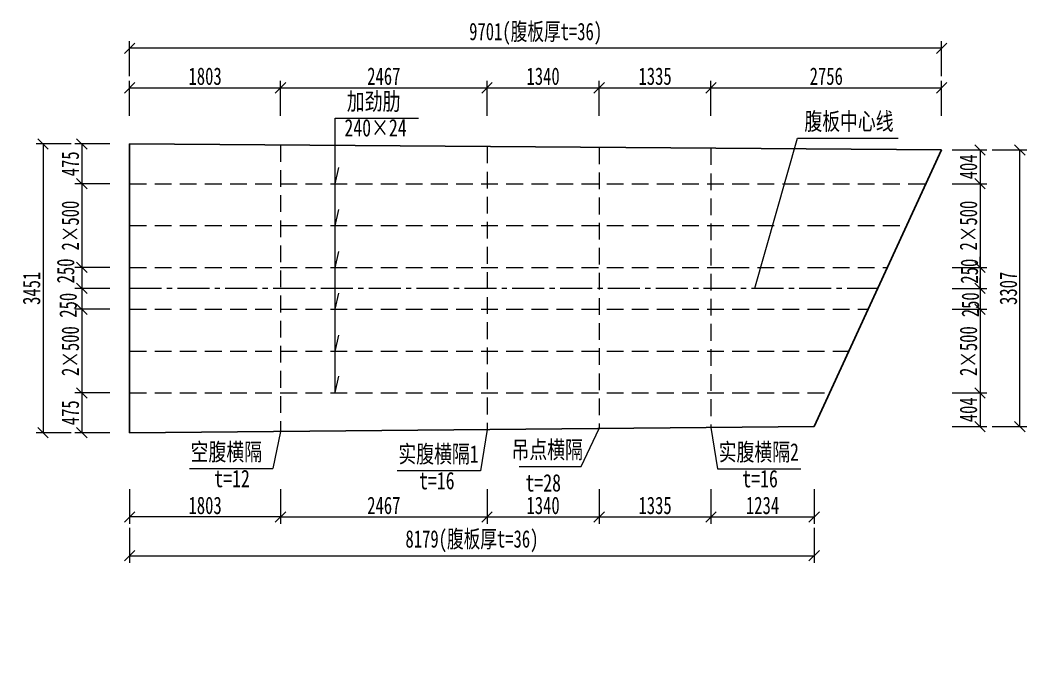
# Model space of a CAD drawing. Header units: millimetres. Extents: x -411717 to -116098, y 0 to 693159.
# Drawn here: x -208038 to -196010, y 282356 to 290156 of the extents above; entities that cross this region are included whole.
import ezdxf
from ezdxf.enums import TextEntityAlignment as Align

# ---------------------------------------------------------------- set-up
doc = ezdxf.new("R2010")
doc.units = ezdxf.units.MM
doc.header["$LTSCALE"] = 2
doc.header["$PDMODE"] = 3
doc.header["$PDSIZE"] = -10
doc.linetypes.add('CENTER2', pattern=[28.575, 19.05, -3.175, 3.175, -3.175])
doc.linetypes.add('DASHED', pattern=[0.75, 0.5, -0.25])
doc.layers.get('Defpoints').update_dxf_attribs({"color": 8, "lineweight": 9})
for name, color, linetype, lineweight in [('中心线', 7, 'CENTER2', 15), ('标注', 4, 'Continuous', 13), ('虚线', 4, 'DASHED', 15), ('钢板粗线', 1, 'Continuous', 25)]:
    doc.layers.add(name, color=color, linetype=linetype, lineweight=lineweight)
doc.styles.add('111', font='仿宋_GB2312.ttf', dxfattribs={"width": 0.7})
doc.styles.add('BM_Anno', font='仿宋_GB2312.ttf', dxfattribs={"width": 0.85})
doc.dimstyles.new('200', dxfattribs={"dimscale": 0, "dimtxt": 2.5, "dimasz": 1.5, "dimexe": 1, "dimexo": 1, "dimgap": 0.4, "dimtad": 1, "dimdec": 0, "dimdsep": 46, "dimtxsty": '111', "dimblk": 'OBLIQUE', "dimcen": 0, "dimclrd": 256, "dimclre": 256, "dimclrt": 256, "dimadec": 1, "dimazin": 2, "dimtfac": 1, "dimtdec": 0, "dimtmove": 2, "dimatfit": 3, "dimfxl": 4, "dimfxlon": 1, "dimtolj": 1, "dimlwd": -1, "dimlwe": -1, "dimarcsym": 0})

# ---------------------------------------------------------------- blocks, each defined once
blk = doc.blocks.new('_Oblique')
at = {"color": 0, "linetype": 'ByBlock', "lineweight": -2}
blk.add_line((-0.5, -0.5), (0.5, 0.5), dxfattribs=at)
blk = doc.blocks.new('*D1779')
at = {"layer": 'Defpoints', "color": 0, "transparency": 16777216}
for p in [(-204927, 289347), (-206730, 288677), (-204927, 288664)]:
    blk.add_point(p, dxfattribs=at)
at = {"layer": '标注', "transparency": 16777216}
for p, q in [((-206730, 289014), (-206730, 289431)), ((-204927, 289014), (-204927, 289431)), ((-206730, 289347), (-204927, 289347))]:
    blk.add_line(p, q, dxfattribs=at)
at = {"layer": '标注', "transparency": 16777216, "xscale": 125, "yscale": 125, "zscale": 125, "rotation": 180}
blk.add_blockref('_Oblique', (-206730, 289347), dxfattribs=at)
at = {"layer": '标注', "transparency": 16777216, "xscale": 125, "yscale": 125, "zscale": 125}
blk.add_blockref('_Oblique', (-204927, 289347), dxfattribs=at)
at = {"layer": '标注', "transparency": 16777216, "insert": (-205828, 289485), "char_height": 208.3, "attachment_point": 5, "style": '111'}
blk.add_mtext('\\A1;1803', dxfattribs=at)
blk = doc.blocks.new('*D1780')
at = {"layer": 'Defpoints', "color": 0, "transparency": 16777216}
for p in [(-202460, 289347), (-204927, 288664), (-202460, 0)]:
    blk.add_point(p, dxfattribs=at)
at = {"layer": '标注', "transparency": 16777216}
for p, q in [((-204927, 289014), (-204927, 289431)), ((-202460, 289014), (-202460, 289431)), ((-204927, 289347), (-202460, 289347))]:
    blk.add_line(p, q, dxfattribs=at)
at = {"layer": '标注', "transparency": 16777216, "xscale": 125, "yscale": 125, "zscale": 125, "rotation": 180}
blk.add_blockref('_Oblique', (-204927, 289347), dxfattribs=at)
at = {"layer": '标注', "transparency": 16777216, "xscale": 125, "yscale": 125, "zscale": 125}
blk.add_blockref('_Oblique', (-202460, 289347), dxfattribs=at)
at = {"layer": '标注', "transparency": 16777216, "insert": (-203693, 289485), "char_height": 208.3, "attachment_point": 5, "style": '111'}
blk.add_mtext('\\A1;2467', dxfattribs=at)
blk = doc.blocks.new('*D1781')
at = {"layer": 'Defpoints', "color": 0, "transparency": 16777216}
for p in [(-201120, 289347), (-202460, 288645), (-201120, 288635)]:
    blk.add_point(p, dxfattribs=at)
at = {"layer": '标注', "transparency": 16777216}
for p, q in [((-202460, 289014), (-202460, 289431)), ((-201120, 289014), (-201120, 289431)), ((-202460, 289347), (-201120, 289347))]:
    blk.add_line(p, q, dxfattribs=at)
at = {"layer": '标注', "transparency": 16777216, "xscale": 125, "yscale": 125, "zscale": 125, "rotation": 180}
blk.add_blockref('_Oblique', (-202460, 289347), dxfattribs=at)
at = {"layer": '标注', "transparency": 16777216, "xscale": 125, "yscale": 125, "zscale": 125}
blk.add_blockref('_Oblique', (-201120, 289347), dxfattribs=at)
at = {"layer": '标注', "transparency": 16777216, "insert": (-201790, 289485), "char_height": 208.3, "attachment_point": 5, "style": '111'}
blk.add_mtext('\\A1;1340', dxfattribs=at)
blk = doc.blocks.new('*D1782')
at = {"layer": 'Defpoints', "color": 0, "transparency": 16777216}
for p in [(-199785, 289347), (-201120, 288635), (-199785, 288625)]:
    blk.add_point(p, dxfattribs=at)
at = {"layer": '标注', "transparency": 16777216}
for p, q in [((-201120, 289014), (-201120, 289431)), ((-199785, 289014), (-199785, 289431)), ((-201120, 289347), (-199785, 289347))]:
    blk.add_line(p, q, dxfattribs=at)
at = {"layer": '标注', "transparency": 16777216, "xscale": 125, "yscale": 125, "zscale": 125, "rotation": 180}
blk.add_blockref('_Oblique', (-201120, 289347), dxfattribs=at)
at = {"layer": '标注', "transparency": 16777216, "xscale": 125, "yscale": 125, "zscale": 125}
blk.add_blockref('_Oblique', (-199785, 289347), dxfattribs=at)
at = {"layer": '标注', "transparency": 16777216, "insert": (-200452, 289485), "char_height": 208.3, "attachment_point": 5, "style": '111'}
blk.add_mtext('\\A1;1335', dxfattribs=at)
blk = doc.blocks.new('*D1783')
at = {"layer": 'Defpoints', "color": 0, "transparency": 16777216}
for p in [(-197029, 289347), (-199785, 288625), (-197029, 288605)]:
    blk.add_point(p, dxfattribs=at)
at = {"layer": '标注', "transparency": 16777216}
for p, q in [((-199785, 289014), (-199785, 289431)), ((-197029, 289014), (-197029, 289431)), ((-199785, 289347), (-197029, 289347))]:
    blk.add_line(p, q, dxfattribs=at)
at = {"layer": '标注', "transparency": 16777216, "xscale": 125, "yscale": 125, "zscale": 125, "rotation": 180}
blk.add_blockref('_Oblique', (-199785, 289347), dxfattribs=at)
at = {"layer": '标注', "transparency": 16777216, "xscale": 125, "yscale": 125, "zscale": 125}
blk.add_blockref('_Oblique', (-197029, 289347), dxfattribs=at)
at = {"layer": '标注', "transparency": 16777216, "insert": (-198407, 289485), "char_height": 208.3, "attachment_point": 5, "style": '111'}
blk.add_mtext('\\A1;2756', dxfattribs=at)
blk = doc.blocks.new('*D1784')
at = {"layer": 'Defpoints', "color": 0, "transparency": 16777216}
for p in [(-206730, 289820), (-206730, 288677), (-197029, 288605)]:
    blk.add_point(p, dxfattribs=at)
at = {"layer": '标注', "transparency": 16777216}
for p, q in [((-206730, 289487), (-206730, 289903)), ((-197029, 289487), (-197029, 289903)), ((-197029, 289820), (-206730, 289820))]:
    blk.add_line(p, q, dxfattribs=at)
at = {"layer": '标注', "transparency": 16777216, "xscale": 125, "yscale": 125, "zscale": 125, "rotation": 180}
blk.add_blockref('_Oblique', (-206730, 289820), dxfattribs=at)
at = {"layer": '标注', "transparency": 16777216, "xscale": 125, "yscale": 125, "zscale": 125}
blk.add_blockref('_Oblique', (-197029, 289820), dxfattribs=at)
at = {"layer": '标注', "transparency": 16777216, "insert": (-201879, 289993), "char_height": 208.33, "attachment_point": 5, "style": '111'}
blk.add_mtext('\\A1;9701(腹板厚t=36)', dxfattribs=at)
blk = doc.blocks.new('*D1785')
at = {"layer": 'Defpoints', "color": 0, "transparency": 16777216}
for p in [(-206730, 288201), (-207301, 287201), (-206730, 287201)]:
    blk.add_point(p, dxfattribs=at)
at = {"layer": '标注', "transparency": 16777216}
for p, q in [((-206967, 288201), (-207384, 288201)), ((-207301, 288201), (-207301, 287201)), ((-206967, 287201), (-207384, 287201))]:
    blk.add_line(p, q, dxfattribs=at)
at = {"layer": '标注', "transparency": 16777216, "xscale": 125, "yscale": 125, "zscale": 125}
for p, rotation in [((-207301, 288201), 90), ((-207301, 287201), 270)]:
    blk.add_blockref('_Oblique', p, dxfattribs=dict(at, rotation=rotation))
at = {"layer": '标注', "transparency": 16777216, "insert": (-207438, 287701), "char_height": 208.3, "attachment_point": 5, "rotation": 90, "style": '111'}
blk.add_mtext('\\A1;2×500', dxfattribs=at)
blk = doc.blocks.new('*D1786')
at = {"layer": 'Defpoints', "color": 0, "transparency": 16777216}
for p in [(-206726, 288677), (-207301, 288201), (-206726, 288201)]:
    blk.add_point(p, dxfattribs=at)
at = {"layer": '标注', "transparency": 16777216}
for p, q in [((-206967, 288677), (-207384, 288677)), ((-207301, 288677), (-207301, 288201)), ((-206967, 288201), (-207384, 288201))]:
    blk.add_line(p, q, dxfattribs=at)
at = {"layer": '标注', "transparency": 16777216, "xscale": 125, "yscale": 125, "zscale": 125}
for p, rotation in [((-207301, 288677), 90), ((-207301, 288201), 270)]:
    blk.add_blockref('_Oblique', p, dxfattribs=dict(at, rotation=rotation))
at = {"layer": '标注', "transparency": 16777216, "insert": (-207438, 288439), "char_height": 208.3, "attachment_point": 5, "rotation": 90, "style": '111'}
blk.add_mtext('\\A1;475', dxfattribs=at)
blk = doc.blocks.new('*D1787')
at = {"layer": 'Defpoints', "color": 0, "transparency": 16777216}
for p in [(-206730, 287201), (-207301, 286951), (-206730, 286951)]:
    blk.add_point(p, dxfattribs=at)
at = {"layer": '标注', "transparency": 16777216}
for p, q in [((-206967, 287201), (-207384, 287201)), ((-207301, 287201), (-207301, 286951)), ((-206967, 286951), (-207384, 286951))]:
    blk.add_line(p, q, dxfattribs=at)
at = {"layer": '标注', "transparency": 16777216, "xscale": 125, "yscale": 125, "zscale": 125}
for p, rotation in [((-207301, 287201), 90), ((-207301, 286951), 270)]:
    blk.add_blockref('_Oblique', p, dxfattribs=dict(at, rotation=rotation))
at = {"layer": '标注', "transparency": 16777216, "insert": (-207494, 287159), "char_height": 208.3, "attachment_point": 5, "rotation": 90, "style": '111'}
blk.add_mtext('\\A1;250', dxfattribs=at)
blk = doc.blocks.new('*D1788')
at = {"layer": 'Defpoints', "color": 0, "transparency": 16777216}
for p in [(-206730, 286951), (-207301, 286701), (-206730, 286701)]:
    blk.add_point(p, dxfattribs=at)
at = {"layer": '标注', "transparency": 16777216}
for p, q in [((-206967, 286951), (-207384, 286951)), ((-207301, 286951), (-207301, 286701)), ((-206967, 286701), (-207384, 286701))]:
    blk.add_line(p, q, dxfattribs=at)
at = {"layer": '标注', "transparency": 16777216, "xscale": 125, "yscale": 125, "zscale": 125}
for p, rotation in [((-207301, 286951), 90), ((-207301, 286701), 270)]:
    blk.add_blockref('_Oblique', p, dxfattribs=dict(at, rotation=rotation))
at = {"layer": '标注', "transparency": 16777216, "insert": (-207464, 286749), "char_height": 208.3, "attachment_point": 5, "rotation": 90, "style": '111'}
blk.add_mtext('\\A1;250', dxfattribs=at)
blk = doc.blocks.new('*D1789')
at = {"layer": 'Defpoints', "color": 0, "transparency": 16777216}
for p in [(-206730, 286701), (-207301, 285701), (-206730, 285701)]:
    blk.add_point(p, dxfattribs=at)
at = {"layer": '标注', "transparency": 16777216}
for p, q in [((-206967, 286701), (-207384, 286701)), ((-207301, 286701), (-207301, 285701)), ((-206967, 285701), (-207384, 285701))]:
    blk.add_line(p, q, dxfattribs=at)
at = {"layer": '标注', "transparency": 16777216, "xscale": 125, "yscale": 125, "zscale": 125}
for p, rotation in [((-207301, 286701), 90), ((-207301, 285701), 270)]:
    blk.add_blockref('_Oblique', p, dxfattribs=dict(at, rotation=rotation))
at = {"layer": '标注', "transparency": 16777216, "insert": (-207438, 286201), "char_height": 208.3, "attachment_point": 5, "rotation": 90, "style": '111'}
blk.add_mtext('\\A1;2×500', dxfattribs=at)
blk = doc.blocks.new('*D1790')
at = {"layer": 'Defpoints', "color": 0, "transparency": 16777216}
for p in [(-206730, 285701), (-207301, 285226), (-206726, 285226)]:
    blk.add_point(p, dxfattribs=at)
at = {"layer": '标注', "transparency": 16777216}
for p, q in [((-206967, 285701), (-207384, 285701)), ((-207301, 285701), (-207301, 285226)), ((-206967, 285226), (-207384, 285226))]:
    blk.add_line(p, q, dxfattribs=at)
at = {"layer": '标注', "transparency": 16777216, "xscale": 125, "yscale": 125, "zscale": 125}
for p, rotation in [((-207301, 285701), 90), ((-207301, 285226), 270)]:
    blk.add_blockref('_Oblique', p, dxfattribs=dict(at, rotation=rotation))
at = {"layer": '标注', "transparency": 16777216, "insert": (-207438, 285464), "char_height": 208.3, "attachment_point": 5, "rotation": 90, "style": '111'}
blk.add_mtext('\\A1;475', dxfattribs=at)
blk = doc.blocks.new('*D1791')
at = {"layer": 'Defpoints', "color": 0, "transparency": 16777216}
for p in [(-206730, 288677), (-207764, 285226), (-206730, 285226)]:
    blk.add_point(p, dxfattribs=at)
at = {"layer": '标注', "transparency": 16777216}
for p, q in [((-207430, 288677), (-207847, 288677)), ((-207764, 288677), (-207764, 285226)), ((-207430, 285226), (-207847, 285226))]:
    blk.add_line(p, q, dxfattribs=at)
at = {"layer": '标注', "transparency": 16777216, "xscale": 125, "yscale": 125, "zscale": 125}
for p, rotation in [((-207764, 288677), 90), ((-207764, 285226), 270)]:
    blk.add_blockref('_Oblique', p, dxfattribs=dict(at, rotation=rotation))
at = {"layer": '标注', "transparency": 16777216, "insert": (-207901, 286951), "char_height": 208.3, "attachment_point": 5, "rotation": 90, "style": '111'}
blk.add_mtext('\\A1;3451', dxfattribs=at)
blk = doc.blocks.new('*D1792')
at = {"layer": 'Defpoints', "color": 0, "transparency": 16777216}
for p in [(-197029, 288605), (-197215, 288201), (-196570, 288201)]:
    blk.add_point(p, dxfattribs=at)
at = {"layer": '标注', "transparency": 16777216}
for p, q in [((-196904, 288605), (-196487, 288605)), ((-196570, 288605), (-196570, 288201)), ((-196904, 288201), (-196487, 288201))]:
    blk.add_line(p, q, dxfattribs=at)
at = {"layer": '标注', "transparency": 16777216, "xscale": 125, "yscale": 125, "zscale": 125}
for p, rotation in [((-196570, 288605), 90), ((-196570, 288201), 270)]:
    blk.add_blockref('_Oblique', p, dxfattribs=dict(at, rotation=rotation))
at = {"layer": '标注', "transparency": 16777216, "insert": (-196708, 288403), "char_height": 208.3, "attachment_point": 5, "rotation": 90, "style": '111'}
blk.add_mtext('\\A1;404', dxfattribs=at)
blk = doc.blocks.new('*D1793')
at = {"layer": 'Defpoints', "color": 0, "transparency": 16777216}
for p in [(-197215, 288201), (-197675, 287201), (-196570, 287201)]:
    blk.add_point(p, dxfattribs=at)
at = {"layer": '标注', "transparency": 16777216}
for p, q in [((-196904, 288201), (-196487, 288201)), ((-196570, 288201), (-196570, 287201)), ((-196904, 287201), (-196487, 287201))]:
    blk.add_line(p, q, dxfattribs=at)
at = {"layer": '标注', "transparency": 16777216, "xscale": 125, "yscale": 125, "zscale": 125}
for p, rotation in [((-196570, 288201), 90), ((-196570, 287201), 270)]:
    blk.add_blockref('_Oblique', p, dxfattribs=dict(at, rotation=rotation))
at = {"layer": '标注', "transparency": 16777216, "insert": (-196708, 287701), "char_height": 208.3, "attachment_point": 5, "rotation": 90, "style": '111'}
blk.add_mtext('\\A1;2×500', dxfattribs=at)
blk = doc.blocks.new('*D1794')
at = {"layer": 'Defpoints', "color": 0, "transparency": 16777216}
for p in [(-197675, 287201), (-197790, 286951), (-196570, 286951)]:
    blk.add_point(p, dxfattribs=at)
at = {"layer": '标注', "transparency": 16777216}
for p, q in [((-196570, 287201), (-196570, 287326)), ((-196904, 287201), (-196487, 287201)), ((-196570, 287201), (-196570, 286951)), ((-196904, 286951), (-196487, 286951)), ((-196570, 286951), (-196570, 286826))]:
    blk.add_line(p, q, dxfattribs=at)
at = {"layer": '标注', "transparency": 16777216, "xscale": 125, "yscale": 125, "zscale": 125}
for p, rotation in [((-196570, 287201), 270), ((-196570, 286951), 90)]:
    blk.add_blockref('_Oblique', p, dxfattribs=dict(at, rotation=rotation))
at = {"layer": '标注', "transparency": 16777216, "insert": (-196697, 287156), "char_height": 208.3, "attachment_point": 5, "rotation": 90, "style": '111'}
blk.add_mtext('\\A1;250', dxfattribs=at)
blk = doc.blocks.new('*D1795')
at = {"layer": 'Defpoints', "color": 0, "transparency": 16777216}
for p in [(-197790, 286951), (-197905, 286701), (-196570, 286701)]:
    blk.add_point(p, dxfattribs=at)
at = {"layer": '标注', "transparency": 16777216}
for p, q in [((-196570, 286951), (-196570, 287076)), ((-196904, 286951), (-196487, 286951)), ((-196570, 286951), (-196570, 286701)), ((-196904, 286701), (-196487, 286701)), ((-196570, 286701), (-196570, 286576))]:
    blk.add_line(p, q, dxfattribs=at)
at = {"layer": '标注', "transparency": 16777216, "xscale": 125, "yscale": 125, "zscale": 125}
for p, rotation in [((-196570, 286951), 270), ((-196570, 286701), 90)]:
    blk.add_blockref('_Oblique', p, dxfattribs=dict(at, rotation=rotation))
at = {"layer": '标注', "transparency": 16777216, "insert": (-196685, 286755), "char_height": 208.3, "attachment_point": 5, "rotation": 90, "style": '111'}
blk.add_mtext('\\A1;250', dxfattribs=at)
blk = doc.blocks.new('*D1796')
at = {"layer": 'Defpoints', "color": 0, "transparency": 16777216}
for p in [(-197905, 286701), (-198365, 285701), (-196570, 285701)]:
    blk.add_point(p, dxfattribs=at)
at = {"layer": '标注', "transparency": 16777216}
for p, q in [((-196904, 286701), (-196487, 286701)), ((-196570, 286701), (-196570, 285701)), ((-196904, 285701), (-196487, 285701))]:
    blk.add_line(p, q, dxfattribs=at)
at = {"layer": '标注', "transparency": 16777216, "xscale": 125, "yscale": 125, "zscale": 125}
for p, rotation in [((-196570, 286701), 90), ((-196570, 285701), 270)]:
    blk.add_blockref('_Oblique', p, dxfattribs=dict(at, rotation=rotation))
at = {"layer": '标注', "transparency": 16777216, "insert": (-196708, 286201), "char_height": 208.3, "attachment_point": 5, "rotation": 90, "style": '111'}
blk.add_mtext('\\A1;2×500', dxfattribs=at)
blk = doc.blocks.new('*D1797')
at = {"layer": 'Defpoints', "color": 0, "transparency": 16777216}
for p in [(-198365, 285701), (-198551, 285298), (-196570, 285298)]:
    blk.add_point(p, dxfattribs=at)
at = {"layer": '标注', "transparency": 16777216}
for p, q in [((-196904, 285701), (-196487, 285701)), ((-196570, 285701), (-196570, 285298)), ((-196904, 285298), (-196487, 285298))]:
    blk.add_line(p, q, dxfattribs=at)
at = {"layer": '标注', "transparency": 16777216, "xscale": 125, "yscale": 125, "zscale": 125}
for p, rotation in [((-196570, 285701), 90), ((-196570, 285298), 270)]:
    blk.add_blockref('_Oblique', p, dxfattribs=dict(at, rotation=rotation))
at = {"layer": '标注', "transparency": 16777216, "insert": (-196708, 285500), "char_height": 208.3, "attachment_point": 5, "rotation": 90, "style": '111'}
blk.add_mtext('\\A1;404', dxfattribs=at)
blk = doc.blocks.new('*D1798')
at = {"layer": 'Defpoints', "color": 0, "transparency": 16777216}
for p in [(-197029, 288605), (-196094, 288605), (-198551, 285298)]:
    blk.add_point(p, dxfattribs=at)
at = {"layer": '标注', "transparency": 16777216}
for p, q in [((-196427, 288605), (-196010, 288605)), ((-196094, 285298), (-196094, 288605)), ((-196427, 285298), (-196010, 285298))]:
    blk.add_line(p, q, dxfattribs=at)
at = {"layer": '标注', "transparency": 16777216, "xscale": 125, "yscale": 125, "zscale": 125}
for p, rotation in [((-196094, 288605), 90), ((-196094, 285298), 270)]:
    blk.add_blockref('_Oblique', p, dxfattribs=dict(at, rotation=rotation))
at = {"layer": '标注', "transparency": 16777216, "insert": (-196231, 286951), "char_height": 208.3, "attachment_point": 5, "rotation": 90, "style": '111'}
blk.add_mtext('\\A1;3307', dxfattribs=at)
blk = doc.blocks.new('*D1799')
at = {"layer": 'Defpoints', "color": 0, "transparency": 16777216}
for p in [(-204927, 285242), (-202460, 285264), (-202460, 284219)]:
    blk.add_point(p, dxfattribs=at)
at = {"layer": '标注', "transparency": 16777216}
for p, q in [((-204927, 284552), (-204927, 284135)), ((-202460, 284552), (-202460, 284135)), ((-204927, 284219), (-202460, 284219))]:
    blk.add_line(p, q, dxfattribs=at)
at = {"layer": '标注', "transparency": 16777216, "xscale": 125, "yscale": 125, "zscale": 125, "rotation": 180}
blk.add_blockref('_Oblique', (-204927, 284219), dxfattribs=at)
at = {"layer": '标注', "transparency": 16777216, "xscale": 125, "yscale": 125, "zscale": 125}
blk.add_blockref('_Oblique', (-202460, 284219), dxfattribs=at)
at = {"layer": '标注', "transparency": 16777216, "insert": (-203693, 284356), "char_height": 208.3, "attachment_point": 5, "style": '111'}
blk.add_mtext('\\A1;2467', dxfattribs=at)
blk = doc.blocks.new('*D1800')
at = {"layer": 'Defpoints', "color": 0, "transparency": 16777216}
for p in [(-206730, 285451), (-204927, 285451), (-206730, 284219)]:
    blk.add_point(p, dxfattribs=at)
at = {"layer": '标注', "transparency": 16777216}
for p, q in [((-206730, 284552), (-206730, 284135)), ((-204927, 284552), (-204927, 284135)), ((-204927, 284219), (-206730, 284219))]:
    blk.add_line(p, q, dxfattribs=at)
at = {"layer": '标注', "transparency": 16777216, "xscale": 125, "yscale": 125, "zscale": 125, "rotation": 180}
blk.add_blockref('_Oblique', (-206730, 284219), dxfattribs=at)
at = {"layer": '标注', "transparency": 16777216, "xscale": 125, "yscale": 125, "zscale": 125}
blk.add_blockref('_Oblique', (-204927, 284219), dxfattribs=at)
at = {"layer": '标注', "transparency": 16777216, "insert": (-205828, 284356), "char_height": 208.3, "attachment_point": 5, "style": '111'}
blk.add_mtext('\\A1;1803', dxfattribs=at)
blk = doc.blocks.new('*D1801')
at = {"layer": 'Defpoints', "color": 0, "transparency": 16777216}
for p in [(-202460, 285264), (-201120, 285275), (-201120, 284219)]:
    blk.add_point(p, dxfattribs=at)
at = {"layer": '标注', "transparency": 16777216}
for p, q in [((-202460, 284552), (-202460, 284135)), ((-201120, 284552), (-201120, 284135)), ((-202460, 284219), (-201120, 284219))]:
    blk.add_line(p, q, dxfattribs=at)
at = {"layer": '标注', "transparency": 16777216, "xscale": 125, "yscale": 125, "zscale": 125, "rotation": 180}
blk.add_blockref('_Oblique', (-202460, 284219), dxfattribs=at)
at = {"layer": '标注', "transparency": 16777216, "xscale": 125, "yscale": 125, "zscale": 125}
blk.add_blockref('_Oblique', (-201120, 284219), dxfattribs=at)
at = {"layer": '标注', "transparency": 16777216, "insert": (-201790, 284356), "char_height": 208.3, "attachment_point": 5, "style": '111'}
blk.add_mtext('\\A1;1340', dxfattribs=at)
blk = doc.blocks.new('*D1802')
at = {"layer": 'Defpoints', "color": 0, "transparency": 16777216}
for p in [(-201120, 285275), (-199785, 285287), (-199785, 284219)]:
    blk.add_point(p, dxfattribs=at)
at = {"layer": '标注', "transparency": 16777216}
for p, q in [((-201120, 284552), (-201120, 284135)), ((-199785, 284552), (-199785, 284135)), ((-201120, 284219), (-199785, 284219))]:
    blk.add_line(p, q, dxfattribs=at)
at = {"layer": '标注', "transparency": 16777216, "xscale": 125, "yscale": 125, "zscale": 125, "rotation": 180}
blk.add_blockref('_Oblique', (-201120, 284219), dxfattribs=at)
at = {"layer": '标注', "transparency": 16777216, "xscale": 125, "yscale": 125, "zscale": 125}
blk.add_blockref('_Oblique', (-199785, 284219), dxfattribs=at)
at = {"layer": '标注', "transparency": 16777216, "insert": (-200452, 284356), "char_height": 208.3, "attachment_point": 5, "style": '111'}
blk.add_mtext('\\A1;1335', dxfattribs=at)
blk = doc.blocks.new('*D1803')
at = {"layer": 'Defpoints', "color": 0, "transparency": 16777216}
for p in [(-198551, 285298), (-199785, 285287), (-198551, 284219)]:
    blk.add_point(p, dxfattribs=at)
at = {"layer": '标注', "transparency": 16777216}
for p, q in [((-199785, 284552), (-199785, 284135)), ((-198551, 284552), (-198551, 284135)), ((-199785, 284219), (-198551, 284219))]:
    blk.add_line(p, q, dxfattribs=at)
at = {"layer": '标注', "transparency": 16777216, "xscale": 125, "yscale": 125, "zscale": 125, "rotation": 180}
blk.add_blockref('_Oblique', (-199785, 284219), dxfattribs=at)
at = {"layer": '标注', "transparency": 16777216, "xscale": 125, "yscale": 125, "zscale": 125}
blk.add_blockref('_Oblique', (-198551, 284219), dxfattribs=at)
at = {"layer": '标注', "transparency": 16777216, "insert": (-199168, 284356), "char_height": 208.3, "attachment_point": 5, "style": '111'}
blk.add_mtext('\\A1;1234', dxfattribs=at)
blk = doc.blocks.new('*D1804')
at = {"layer": 'Defpoints', "color": 0, "transparency": 16777216}
for p in [(-198551, 285298), (-206730, 285226), (-198551, 283756)]:
    blk.add_point(p, dxfattribs=at)
at = {"layer": '标注', "transparency": 16777216}
for p, q in [((-206730, 284089), (-206730, 283672)), ((-198551, 284089), (-198551, 283672)), ((-206730, 283756), (-198551, 283756))]:
    blk.add_line(p, q, dxfattribs=at)
at = {"layer": '标注', "transparency": 16777216, "xscale": 125, "yscale": 125, "zscale": 125, "rotation": 180}
blk.add_blockref('_Oblique', (-206730, 283756), dxfattribs=at)
at = {"layer": '标注', "transparency": 16777216, "xscale": 125, "yscale": 125, "zscale": 125}
blk.add_blockref('_Oblique', (-198551, 283756), dxfattribs=at)
at = {"layer": '标注', "transparency": 16777216, "insert": (-202640, 283929), "char_height": 208.33, "attachment_point": 5, "style": '111'}
blk.add_mtext('\\A1;8179(腹板厚t=36)', dxfattribs=at)

msp = doc.modelspace()

# ---------------------------------------------------------------- linework, layer by layer
at = {"layer": '中心线', "ltscale": 10}
msp.add_line((-206729.9, 286951.5), (-197789.9, 286951.5), dxfattribs=at)
at = {"layer": '标注'}
for p, q in [((-204273.7, 285701.5), (-204273.7, 288984)), ((-204273.7, 288984), (-203280, 288984)), ((-199260.9, 286951.5), (-198750.3, 288746.1)), ((-198750.3, 288746.1), (-197550, 288746.1)), ((-204273.7, 288201.5), (-204231.4, 288395.2)), ((-204273.7, 287698.1), (-204231.4, 287891.8)), ((-204274.6, 287197.1), (-204232.3, 287390.9)), ((-204273.7, 286701.5), (-204231.4, 286895.2)), ((-204273.7, 286196.9), (-204231.4, 286390.6)), ((-204273.7, 285706.8), (-204231.4, 285900.5)), ((-204926.9, 285241.8), (-205020.9, 284796.2)), ((-202459.9, 285263.5), (-202537.8, 284771.2)), ((-201337, 284822.2), (-201119.9, 285275.3)), ((-199784.9, 285287.1), (-199706.9, 284794.7)), ((-202074.9, 284822.2), (-201337, 284822.2)), ((-206015.4, 284796.2), (-205020.9, 284796.2)), ((-202537.8, 284771.2), (-203532.4, 284771.2)), ((-199706.9, 284794.7), (-198712.3, 284794.7))]:
    msp.add_line(p, q, dxfattribs=at)
at = {"layer": '虚线', "color": 6, "ltscale": 200}
msp.add_line((-204926.9, 288663.6), (-204926.9, 285241.8), dxfattribs=at)
at = {"layer": '虚线', "color": 2, "ltscale": 200}
for p, q in [((-202459.9, 288645.3), (-202459.9, 285263.5)), ((-199784.9, 288625.4), (-199784.9, 285287.1))]:
    msp.add_line(p, q, dxfattribs=at)
at = {"layer": '虚线', "color": 5, "ltscale": 200}
msp.add_line((-201119.9, 288635.3), (-201119.9, 285275.3), dxfattribs=at)
at = {"layer": '虚线', "ltscale": 200}
for p, q in [((-206729.9, 288201.5), (-197214.6, 288201.5)), ((-206729.9, 287701.5), (-197444.7, 287701.5)), ((-206729.9, 287201.5), (-197674.8, 287201.5)), ((-206729.9, 286701.5), (-197904.9, 286701.5)), ((-206729.9, 286201.5), (-198135, 286201.5)), ((-206729.9, 285701.5), (-198365.1, 285701.5))]:
    msp.add_line(p, q, dxfattribs=at)
at = {"layer": '钢板粗线'}
for p, q in [((-206729.9, 288677), (-206729.9, 285226)), ((-197028.9, 288605), (-206729.9, 288677)), ((-197028.9, 288605), (-198550.9, 285298)), ((-206729.9, 285226), (-198550.9, 285298))]:
    msp.add_line(p, q, dxfattribs=at)

# ---------------------------------------------------------------- texts
at = {"layer": '标注', "linetype": 'DASHED', "style": 'BM_Anno', "width": 0.75}
for s, p in [('加劲肋', (-204134.4, 289019.1)), ('腹板中心线', (-198668.5, 288780.5)), ('240×24', (-204163.9, 288703.9)), ('空腹横隔', (-206001.1, 284830.6)), ('实腹横隔1', (-203519.3, 284805.5)), ('吊点横隔', (-202167.3, 284856.5)), ('实腹横隔2', (-199692.5, 284829.1)), ('t=12', (-205718.8, 284511.7)), ('t=16', (-203272.8, 284486.7)), ('t=28', (-202001.2, 284460.2)), ('t=16', (-199410.3, 284510.2))]:
    msp.add_text(s, height=208.33, dxfattribs=at).set_placement(p, align=Align.BOTTOM_LEFT)

# ---------------------------------------------------------------- dimensions: what is measured, and where the dimension line sits
at = {"layer": '标注'}
for base, p1, p2, picture, middle in [((-206729.9, 289819.9), (-197028.9, 288605), (-206729.9, 288677), '*D1784', (-201879.4, 289993.4)), ((-198550.9, 283755.7), (-206729.9, 285226), (-198550.9, 285298), '*D1804', (-202640.4, 283929.2))]:
    dim = msp.add_linear_dim(base=base, p1=p1, p2=p2, text='<>(腹板厚t=36)', dimstyle='200', override={"dimscale": 83.333333, "dimadec": 4, "dimarcsym": 1}, dxfattribs=at)
    dim.commit()
    dim.dimension.update_dxf_attribs({"geometry": picture, "text_midpoint": middle})
for base, p1, p2, picture, middle in [((-204926.9, 289347.4), (-206729.9, 288677), (-204926.9, 288663.6), '*D1779', (-205828.4, 289484.9)), ((-202459.9, 289347.4), (-204926.9, 288663.6), (-202459.9, 0), '*D1780', (-203693.4, 289484.9)), ((-201119.9, 289347.4), (-202459.9, 288645.3), (-201119.9, 288635.3), '*D1781', (-201789.9, 289484.9)), ((-199784.9, 289347.4), (-201119.9, 288634.6), (-199784.9, 288625.4), '*D1782', (-200452.4, 289484.9)), ((-197028.9, 289347.4), (-199784.9, 288625.4), (-197028.9, 288605), '*D1783', (-198406.9, 289484.9)), ((-206729.9, 284218.6), (-204926.9, 285451.5), (-206729.9, 285451.5), '*D1800', (-205828.4, 284356.1)), ((-198550.9, 284218.6), (-199784.9, 285287.1), (-198550.9, 285298), '*D1803', (-199167.9, 284356.1)), ((-202459.9, 284218.6), (-204926.9, 285241.8), (-202459.9, 285263.5), '*D1799', (-203693.4, 284356.1)), ((-201119.9, 284218.6), (-202459.9, 285263.5), (-201119.9, 285275.3), '*D1801', (-201789.9, 284356.1)), ((-199784.9, 284218.6), (-201119.9, 285275.3), (-199784.9, 285287.1), '*D1802', (-200452.4, 284356.1))]:
    dim = msp.add_linear_dim(base=base, p1=p1, p2=p2, dimstyle='200', override={"dimscale": 83.333333, "dimadec": 4, "dimarcsym": 1}, dxfattribs=at)
    dim.commit()
    dim.dimension.update_dxf_attribs({"geometry": picture, "text_midpoint": middle})
for base, p1, p2, picture, middle in [((-207763.8, 285226), (-206729.9, 288677), (-206729.9, 285226), '*D1791', (-207901.3, 286951.5)), ((-207300.8, 288201.5), (-206726.3, 288676.9), (-206726.3, 288201.5), '*D1786', (-207438.3, 288439.2)), ((-196093.8, 288605), (-198550.9, 285298), (-197028.9, 288605), '*D1798', (-196231.3, 286951.5)), ((-196570.1740256, 288201.4578291), (-197028.8516546, 288604.9578291), (-197214.5568255, 288201.4578291), '*D1792', (-196707.6740256, 288403.2078291)), ((-207300.7796, 285225.9947), (-206729.8517, 285701.4578), (-206725.6661, 285225.9947), '*D1790', (-207438.2796, 285463.7263)), ((-196570.1740256, 285297.9578291), (-198365.1464838, 285701.4578291), (-198550.8516546, 285297.9578291), '*D1797', (-196707.6740256, 285499.7078291))]:
    dim = msp.add_linear_dim(base=base, p1=p1, p2=p2, angle=90, dimstyle='200', override={"dimscale": 83.333333, "dimadec": 4, "dimarcsym": 1}, dxfattribs=at)
    dim.commit()
    dim.dimension.update_dxf_attribs({"geometry": picture, "text_midpoint": middle})
for base, p1, p2, picture, middle in [((-207300.8, 287201.5), (-206729.9, 288201.5), (-206729.9, 287201.5), '*D1785', (-207438.3, 287701.5)), ((-196570.2, 287201.5), (-197214.6, 288201.5), (-197674.8, 287201.5), '*D1793', (-196707.7, 287701.5)), ((-207300.8, 285701.5), (-206729.9, 286701.5), (-206729.9, 285701.5), '*D1789', (-207438.3, 286201.5)), ((-196570.2, 285701.5), (-197904.9, 286701.5), (-198365.1, 285701.5), '*D1796', (-196707.7, 286201.5))]:
    dim = msp.add_linear_dim(base=base, p1=p1, p2=p2, angle=90, text='2×500', dimstyle='200', override={"dimscale": 83.333333, "dimadec": 4, "dimarcsym": 1}, dxfattribs=at)
    dim.commit()
    dim.dimension.update_dxf_attribs({"geometry": picture, "text_midpoint": middle})
for base, p1, p2, picture, middle in [((-207300.8, 286951.5), (-206729.9, 287201.5), (-206729.9, 286951.5), '*D1787', (-207493.7, 287158.7)), ((-196570.2, 286951.5), (-197674.8, 287201.5), (-197789.9, 286951.5), '*D1794', (-196696.7, 287156.4)), ((-207300.8, 286701.5), (-206729.9, 286951.5), (-206729.9, 286701.5), '*D1788', (-207464.4, 286748.9)), ((-196570.2, 286701.5), (-197789.9, 286951.5), (-197904.9, 286701.5), '*D1795', (-196685.5, 286754.6))]:
    dim = msp.add_linear_dim(base=base, p1=p1, p2=p2, angle=90, dimstyle='200', override={"dimscale": 83.333333, "dimadec": 4, "dimarcsym": 1}, dxfattribs=at)
    dim.commit()
    dim.dimension.update_dxf_attribs({"geometry": picture, "text_midpoint": middle, "dimtype": 160})

doc.saveas('drawing.dxf')
